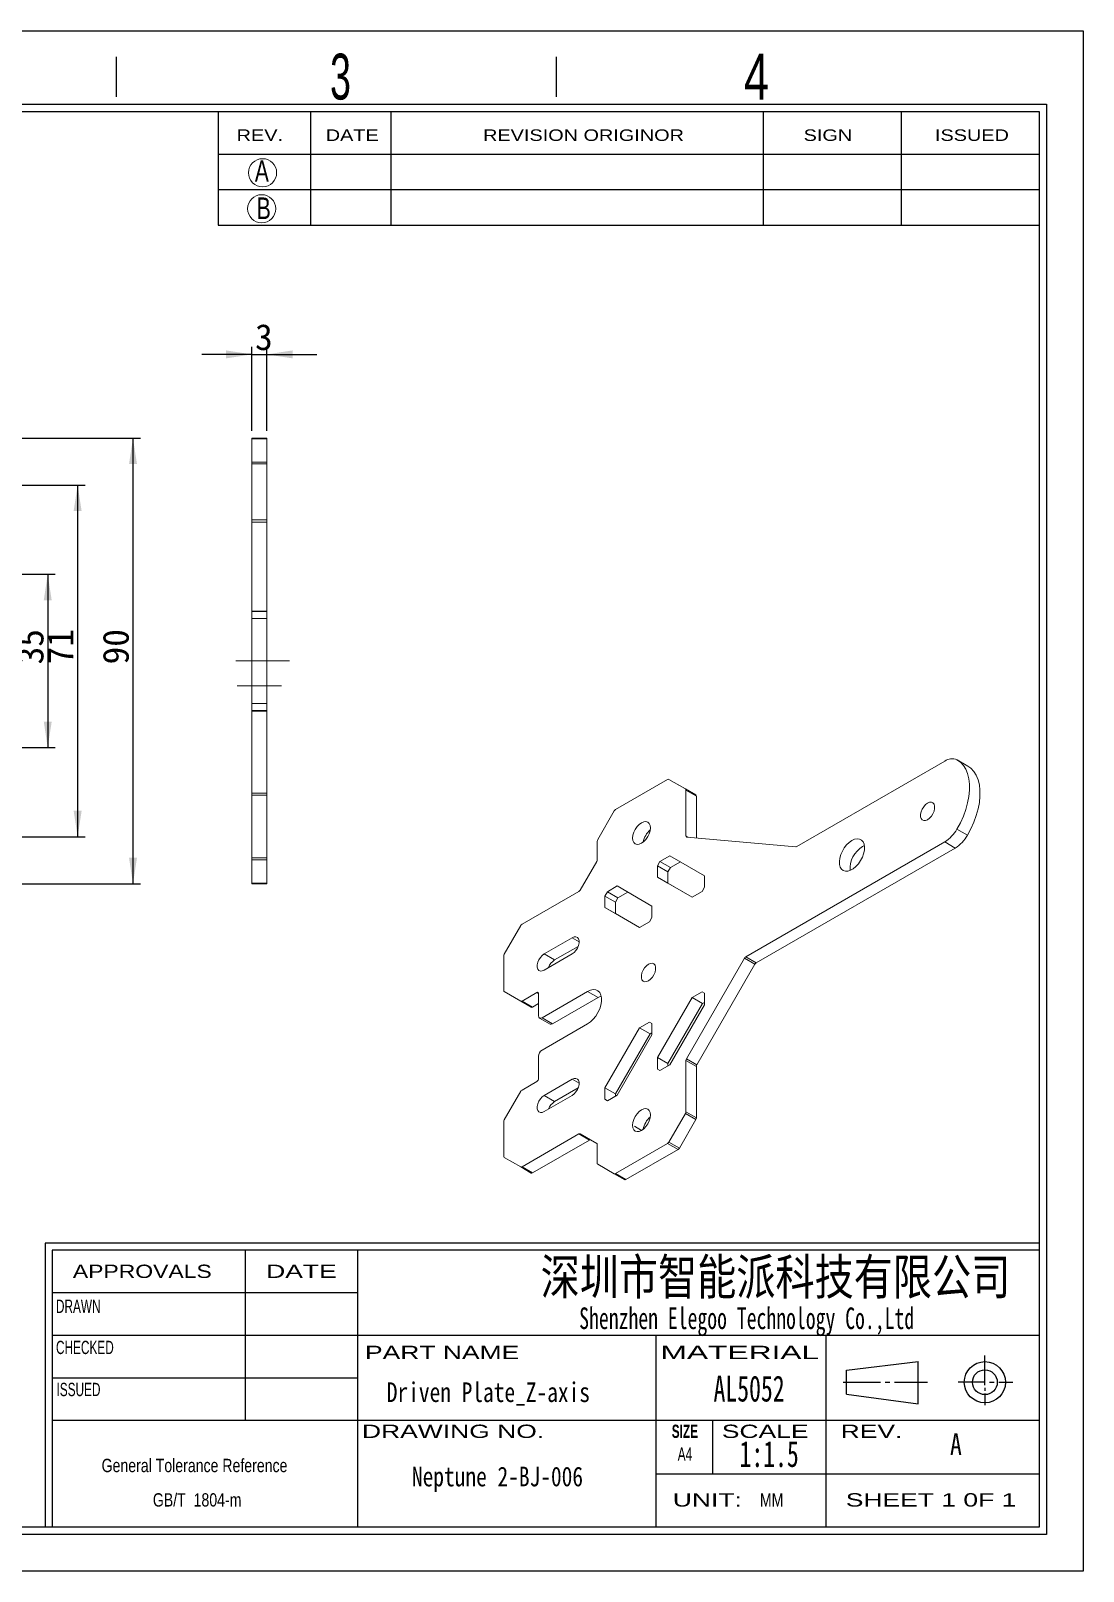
# Model space of a CAD drawing. Header units: millimetres. Extents: x 2 to 295, y 1 to 209.
# Drawn here: x 153.4 to 295.1, y 1.3 to 208.7 of the extents above; entities that cross this region are included whole.
import ezdxf

# ---------------------------------------------------------------- set-up
doc = ezdxf.new("R2010")
doc.units = ezdxf.units.MM
doc.linetypes.add('CENTER', pattern=[10.16, 6.35, -1.27, 1.27, -1.27])
doc.linetypes.add('CENTERX2', pattern=[20.32, 12.7, -2.54, 2.54, -2.54])
doc.layers.add('DIM', color=5, linetype='Continuous')
doc.layers.add('SLD-0', color=179, linetype='Continuous')
doc.layers.add('中心线', color=1, linetype='CENTER', lineweight=15)
doc.styles.add('SLDTEXTSTYLE0', font='SIMSUN.TTC', dxfattribs={"width": 0.67})
doc.styles.add('SLDTEXTSTYLE1', font='SIMSUN.TTC', dxfattribs={"width": 0.8})
doc.styles.add('SLDTEXTSTYLE10', font='ARIAL.TTF', dxfattribs={"width": 1.2324})
doc.styles.add('SLDTEXTSTYLE11', font='ARIAL.TTF', dxfattribs={"width": 1.7064})
doc.styles.add('SLDTEXTSTYLE12', font='SIMSUN.TTC', dxfattribs={"width": 0.8, "bigfont": 'bigfont'})
doc.styles.add('SLDTEXTSTYLE13', font='SIMKAI.TTF', dxfattribs={"width": 0.67})
doc.styles.add('SLDTEXTSTYLE14', font='SIMSUN.TTC')
doc.styles.add('SLDTEXTSTYLE3', font='SIMSUN.TTC', dxfattribs={"width": 0.8})
doc.styles.add('SLDTEXTSTYLE4', font='ARIAL.TTF', dxfattribs={"width": 0.63516})
doc.styles.add('SLDTEXTSTYLE5', font='GOTHIC.TTF', dxfattribs={"width": 0.7304})
doc.styles.add('SLDTEXTSTYLE6', font='GOTHIC.TTF', dxfattribs={"width": 0.61171})
doc.styles.add('SLDTEXTSTYLE7', font='ARIALBD.TTF', dxfattribs={"width": 0.63516})
doc.styles.add('SLDTEXTSTYLE8', font='ARIAL.TTF', dxfattribs={"width": 1.422})
doc.styles.add('SLDTEXTSTYLE9', font='ARIAL.TTF', dxfattribs={"width": 0.7584})
doc.dimstyles.new('SLDDIMSTYLE0', dxfattribs={"dimtxt": 3.5, "dimasz": 3.5, "dimexe": 0, "dimexo": 0.0625, "dimgap": 0.875, "dimtad": 2, "dimlfac": 1.5, "dimrnd": 1e-09, "dimzin": 12, "dimdsep": 46, "dimtxsty": 'SLDTEXTSTYLE0', "dimsah": 1, "dimcen": 0.09, "dimadec": 0, "dimazin": 3, "dimtfac": 1, "dimtofl": 0, "dimtmove": 0, "dimatfit": 3, "dimfxl": 0, "dimfrac": 2, "dimtolj": 1, "dimtzin": 12, "dimarcsym": 0})
doc.dimstyles.new('SLDDIMSTYLE1', dxfattribs={"dimtxt": 3.5, "dimasz": 3.5, "dimexe": 0, "dimexo": 0.0625, "dimgap": 0.875, "dimtad": 2, "dimlfac": 1.5, "dimrnd": 1e-09, "dimzin": 12, "dimdsep": 46, "dimtxsty": 'SLDTEXTSTYLE0', "dimsah": 1, "dimcen": 0.09, "dimadec": 0, "dimazin": 3, "dimtfac": 1, "dimtmove": 0, "dimatfit": 0, "dimfxl": 0, "dimfrac": 2, "dimtolj": 1, "dimtzin": 12, "dimarcsym": 0})

# ---------------------------------------------------------------- blocks, each defined once
blk = doc.blocks.new('SW_NOTE_2')
at = {"layer": 'SLD-0', "color": 0, "char_height": 1.7927, "attachment_point": 2, "style": 'SLDTEXTSTYLE9'}
for s, insert in [('General Tolerance Reference ', (13.02, 2.31)), (' GB/T  1804-m', (13.11, -2.32))]:
    blk.add_mtext(s, dxfattribs=dict(at, insert=insert))
blk = doc.blocks.new('_D_2')
at = {"layer": 'DIM'}
for p, q in [((111.83, 147.51), (160.72, 147.51)), ((159.72, 147.51), (159.72, 100.17)), ((108.47, 100.17), (160.72, 100.17))]:
    blk.add_line(p, q, dxfattribs=at)
for points in [[(159.72, 147.51), (159.18, 144.01), (160.26, 144.01)], [(159.72, 100.17), (160.26, 103.67), (159.18, 103.67)]]:
    blk.add_solid(points, dxfattribs=at)
at = {"layer": 'DIM', "insert": (155.65, 123.37), "char_height": 3.5, "attachment_point": 1, "rotation": 90, "style": 'SLDTEXTSTYLE14'}
blk.add_mtext('71', dxfattribs=at)
blk = doc.blocks.new('_D_3')
at = {"layer": 'DIM'}
for p, q in [((113.44, 153.84), (168.17, 153.84)), ((167.17, 153.84), (167.17, 93.84)), ((113.44, 93.84), (168.17, 93.84))]:
    blk.add_line(p, q, dxfattribs=at)
for points in [[(167.17, 153.84), (166.64, 150.34), (167.71, 150.34)], [(167.17, 93.84), (167.71, 97.34), (166.64, 97.34)]]:
    blk.add_solid(points, dxfattribs=at)
at = {"layer": 'DIM', "insert": (163.1, 123.37), "char_height": 3.5, "attachment_point": 1, "rotation": 90, "style": 'SLDTEXTSTYLE14'}
blk.add_mtext('90', dxfattribs=at)
blk = doc.blocks.new('_D_13')
at = {"layer": 'DIM'}
for p, q in [((127.35, 135.51), (156.69, 135.51)), ((155.69, 135.51), (155.69, 112.17)), ((127.35, 112.17), (156.69, 112.17))]:
    blk.add_line(p, q, dxfattribs=at)
for points in [[(155.69, 135.51), (155.16, 132.01), (156.23, 132.01)], [(155.69, 112.17), (156.23, 115.67), (155.16, 115.67)]]:
    blk.add_solid(points, dxfattribs=at)
at = {"layer": 'DIM', "insert": (151.62, 123.37), "char_height": 3.5, "attachment_point": 1, "rotation": 90, "style": 'SLDTEXTSTYLE14'}
blk.add_mtext('35', dxfattribs=at)
blk = doc.blocks.new('_D_14')
at = {"layer": 'DIM'}
for p, q in [((183.18, 154.84), (183.18, 166.11)), ((185.18, 154.84), (185.18, 166.11)), ((183.18, 165.11), (176.45, 165.11)), ((183.18, 165.11), (185.18, 165.11)), ((185.18, 165.11), (191.91, 165.11))]:
    blk.add_line(p, q, dxfattribs=at)
for points in [[(183.18, 165.11), (179.68, 165.65), (179.68, 164.57)], [(185.18, 165.11), (188.68, 164.57), (188.68, 165.65)]]:
    blk.add_solid(points, dxfattribs=at)
at = {"layer": 'DIM', "insert": (183.61, 169.19), "char_height": 3.5, "attachment_point": 1, "style": 'SLDTEXTSTYLE14'}
blk.add_mtext('3', dxfattribs=at)

msp = doc.modelspace()

# ---------------------------------------------------------------- linework, layer by layer
at = {"color": 7, "linetype": 'Continuous', "lineweight": 15}
for p, q in [((183.1801, 153.8408), (185.1801, 153.8408)), ((183.1801, 153.7432), (183.1801, 153.8408)), ((185.1801, 153.7432), (183.1801, 153.7432)), ((183.1801, 153.7432), (183.1801, 150.6051)), ((185.1801, 153.8408), (185.1801, 153.7432)), ((185.1801, 150.6051), (185.1801, 153.7432)), ((183.1801, 150.6051), (185.1801, 150.6051)), ((183.1801, 150.3694), (183.1801, 150.6051)), ((185.1801, 150.3694), (183.1801, 150.3694)), ((183.1801, 150.3694), (183.1801, 142.8309)), ((185.1801, 150.6051), (185.1801, 150.3694)), ((185.1801, 142.8309), (185.1801, 150.3694)), ((183.1801, 142.8309), (185.1801, 142.8309)), ((183.1801, 142.5422), (183.1801, 142.8309)), ((185.1801, 142.5422), (183.1801, 142.5422)), ((183.1801, 130.5522), (183.1801, 142.5422)), ((185.1801, 142.8309), (185.1801, 142.5422)), ((185.1801, 142.5422), (185.1801, 130.5522)), ((183.1801, 130.5522), (185.1801, 130.5522)), ((183.1801, 130.5075), (183.1801, 130.5522)), ((183.1801, 130.5075), (185.1801, 130.5075)), ((183.1801, 129.5551), (183.1801, 130.5075)), ((183.1801, 118.1265), (183.1801, 129.5551)), ((185.1801, 129.5551), (183.1801, 129.5551)), ((185.1801, 130.5522), (185.1801, 130.5075)), ((185.1801, 130.5075), (185.1801, 129.5551)), ((185.1801, 129.5551), (185.1801, 118.1265)), ((185.1801, 126.2408), (185.1801, 126.2408)), ((185.1801, 121.4411), (185.1801, 126.2406)), ((185.1801, 121.4408), (185.1801, 121.4408)), ((185.1801, 118.1265), (183.1801, 118.1265)), ((183.1801, 117.1742), (183.1801, 118.1265)), ((185.1801, 117.1742), (183.1801, 117.1742)), ((183.1801, 117.0765), (183.1801, 117.1742)), ((185.1801, 117.0765), (183.1801, 117.0765)), ((183.1801, 106.021), (183.1801, 117.0765)), ((185.1801, 118.1265), (185.1801, 117.1742)), ((185.1801, 117.1742), (185.1801, 117.0765)), ((185.1801, 117.0765), (185.1801, 106.021)), ((256.5301, 98.8533), (276.4612, 110.3592)), ((279.5657, 109.6944), (278.1515, 110.5108)), ((232.1263, 103.8179), (239.155, 107.8754)), ((239.3216, 107.8919), (241.5406, 106.6105)), ((240.7359, 107.0755), (239.3216, 107.8919)), ((183.1801, 106.021), (185.1801, 106.021)), ((183.1801, 105.7853), (183.1801, 106.021)), ((185.1801, 105.7853), (183.1801, 105.7853)), ((183.1801, 97.3122), (183.1801, 105.7853)), ((185.1801, 106.021), (185.1801, 105.7853)), ((185.1801, 105.7853), (185.1801, 97.3122)), ((242.9548, 105.7941), (240.7359, 107.0755)), ((241.5406, 106.6105), (242.9548, 105.7941)), ((241.6096, 106.4579), (241.6096, 100.3024)), ((243.0238, 105.6415), (241.6096, 106.4579)), ((243.0238, 100.0188), (243.0238, 105.6415)), ((231.9597, 103.6419), (229.7407, 99.7986)), ((229.6717, 99.5663), (229.6717, 97.07)), ((256.4123, 98.8217), (241.7275, 100.1347)), ((279.525, 100.3855), (278.1108, 101.2019)), ((239.4534, 97.6228), (238.1201, 96.8531)), ((244.1201, 94.9279), (239.4534, 97.6228)), ((249.6628, 84.0016), (276.4612, 99.472)), ((277.8754, 98.6556), (251.077, 83.1852)), ((265.4108, 98.8631), (265.4109, 98.8631)), ((265.6497, 98.9776), (265.4109, 98.8631)), ((277.8754, 98.6556), (276.4612, 99.472)), ((183.1801, 97.3122), (185.1801, 97.3122)), ((183.1801, 97.0765), (183.1801, 97.3122)), ((185.1801, 97.0765), (183.1801, 97.0765)), ((183.1801, 97.0765), (183.1801, 93.9385)), ((185.1801, 97.3122), (185.1801, 97.0765)), ((185.1801, 93.9385), (185.1801, 97.0765)), ((229.6027, 96.8376), (227.3837, 92.9943)), ((238.1201, 96.8531), (237.7868, 96.2757)), ((237.7868, 96.2757), (237.7868, 94.736)), ((239.201, 95.4593), (237.7868, 96.2757)), ((239.5343, 96.0367), (238.1201, 96.8531)), ((239.5343, 96.0367), (239.201, 95.4593)), ((239.201, 95.4593), (239.201, 93.9196)), ((240.8674, 96.8063), (239.5343, 96.0367)), ((183.1801, 93.9385), (185.1801, 93.9385)), ((183.1801, 93.8408), (183.1801, 93.9385)), ((185.1801, 93.8408), (183.1801, 93.8408)), ((185.1801, 93.9385), (185.1801, 93.8408)), ((232.3824, 93.5407), (231.049, 92.771)), ((237.049, 90.8459), (232.3824, 93.5407)), ((237.7868, 94.736), (242.4534, 92.0411)), ((239.201, 93.9196), (237.7868, 94.736)), ((239.201, 93.9196), (242.4537, 92.0413)), ((243.7868, 92.8109), (244.1201, 93.3882)), ((244.1201, 93.3882), (244.1201, 94.9279)), ((227.217, 92.8184), (219.5512, 88.393)), ((231.049, 92.771), (230.7157, 92.1937)), ((230.7157, 92.1937), (230.7157, 90.654)), ((232.1299, 91.3773), (230.7157, 92.1937)), ((232.4632, 91.9546), (231.049, 92.771)), ((232.4632, 91.9546), (232.1299, 91.3773)), ((232.1299, 91.3773), (232.1299, 89.8376)), ((233.7964, 92.7242), (232.4632, 91.9546)), ((242.4534, 92.0411), (243.7868, 92.8109)), ((230.7157, 90.654), (235.3824, 87.9591)), ((232.1299, 89.8376), (230.7157, 90.654)), ((232.1299, 89.8376), (235.3826, 87.9592)), ((236.7157, 88.7288), (237.049, 89.3062)), ((237.049, 89.3062), (237.049, 90.8459)), ((219.3846, 88.2171), (217.1656, 84.3737)), ((235.3824, 87.9591), (236.7157, 88.7288)), ((226.2984, 86.5723), (222.5272, 84.3952)), ((227.115, 85.4109), (223.9414, 83.5788)), ((217.0966, 84.1414), (217.0966, 79.4677)), ((223.9414, 83.5788), (222.5272, 84.3952)), ((222.5272, 82.2177), (226.2984, 84.3948)), ((241.6787, 70.2855), (249.4961, 83.8257)), ((250.9103, 83.0093), (243.0929, 69.4691)), ((250.9103, 83.0093), (249.4961, 83.8257)), ((249.6628, 84.0016), (251.077, 83.1852)), ((217.1656, 79.3151), (219.3846, 78.0337)), ((221.5372, 79.1966), (219.5512, 78.0502)), ((221.7729, 76.0665), (221.7729, 79.0605)), ((228.3726, 79.3321), (222.2443, 75.7943)), ((229.7868, 78.5157), (228.3726, 79.3321)), ((243.7868, 79.2953), (242.4534, 78.5255)), ((244.1201, 79.1028), (243.7868, 79.2953)), ((244.1201, 77.5631), (244.1201, 79.1028)), ((220.7988, 77.2173), (219.3846, 78.0337)), ((219.5512, 78.0502), (220.9655, 77.2338)), ((221.7729, 77.6999), (220.9655, 77.2338)), ((229.7868, 78.5157), (223.6585, 74.9779)), ((242.4534, 78.5255), (237.7868, 70.4426)), ((243.8676, 77.7091), (239.201, 69.6262)), ((239.4534, 69.4802), (244.1201, 77.5631)), ((243.8676, 77.7091), (242.4534, 78.5255)), ((244.1201, 77.8549), (243.8676, 77.7091)), ((221.911, 75.7613), (223.3252, 74.9449)), ((222.2443, 75.7943), (223.6585, 74.9779)), ((222.2443, 71.4394), (228.3726, 74.9772)), ((236.7157, 75.2132), (235.3824, 74.4435)), ((237.049, 75.0207), (236.7157, 75.2132)), ((237.049, 73.481), (237.049, 75.0207)), ((235.3824, 74.4435), (230.7157, 66.3606)), ((236.7966, 73.6271), (232.1299, 65.5442)), ((232.3824, 65.3981), (237.049, 73.481)), ((236.7966, 73.6271), (235.3824, 74.4435)), ((237.049, 73.7728), (236.7966, 73.6271)), ((221.7729, 67.629), (221.7729, 70.6229)), ((237.7868, 70.4426), (237.7868, 68.903)), ((239.201, 69.6262), (237.7868, 70.4426)), ((237.7868, 68.903), (238.1201, 68.7105)), ((238.1202, 68.7105), (237.7868, 68.903)), ((238.1201, 68.7105), (239.4534, 69.4802)), ((239.201, 69.6262), (239.201, 69.3344)), ((241.6096, 63.1345), (241.6096, 70.0531)), ((243.0238, 69.2367), (241.6096, 70.0531)), ((241.6787, 70.2855), (243.0929, 69.4691)), ((243.0238, 69.2367), (243.0238, 62.3181)), ((219.5512, 66.0742), (221.5372, 67.2207)), ((226.2984, 67.5197), (222.5272, 65.3426)), ((219.3846, 65.8983), (217.1656, 62.055)), ((223.9414, 64.5262), (222.5272, 65.3426)), ((222.5272, 63.1651), (226.2984, 65.3422)), ((227.115, 66.3583), (223.9414, 64.5262)), ((230.7157, 66.3606), (230.7157, 64.8209)), ((232.1299, 65.5442), (230.7157, 66.3606)), ((230.7157, 64.8209), (231.049, 64.6284)), ((231.0491, 64.6284), (230.7157, 64.8209)), ((231.049, 64.6284), (232.3824, 65.3981)), ((232.1299, 65.5442), (232.1299, 65.2524)), ((241.5406, 62.9022), (239.3216, 59.0589)), ((242.9548, 62.0858), (241.5406, 62.9022)), ((241.6096, 63.1345), (243.0238, 62.3181)), ((217.0966, 61.8226), (217.0966, 57.1489)), ((219.5512, 55.7314), (227.217, 60.1567)), ((228.6312, 59.3403), (227.217, 60.1567)), ((227.3837, 60.1732), (229.6027, 58.8918)), ((240.7359, 58.2425), (242.9548, 62.0858)), ((228.6312, 59.3403), (220.9655, 54.915)), ((229.6717, 58.7392), (229.6717, 56.2429)), ((232.1263, 54.8254), (239.155, 58.883)), ((240.5692, 58.0666), (233.5406, 54.009)), ((240.5692, 58.0666), (239.155, 58.883)), ((239.3216, 59.0589), (240.7359, 58.2425)), ((217.1656, 56.9963), (219.3846, 55.7149)), ((229.7407, 56.0903), (231.9597, 54.8089)), ((220.7988, 54.8985), (219.3846, 55.7149)), ((219.5512, 55.7314), (220.9655, 54.915)), ((233.3739, 53.9925), (231.9597, 54.8089)), ((232.1263, 54.8254), (233.5406, 54.009))]:
    msp.add_line(p, q, dxfattribs=at)
at = {"color": 8, "linetype": 'Continuous', "lineweight": 15}
for p, q in [((241.6096, 100.3024), (241.9317, 100.1165)), ((227.2412, 86.028), (226.2984, 86.5723)), ((221.7729, 79.0606), (221.5372, 79.1966)), ((227.2412, 66.9754), (226.2984, 67.5197)), ((235.6418, 60.6382), (234.6753, 61.1962))]:
    msp.add_line(p, q, dxfattribs=at)
at = {"color": 7, "linetype": 'Continuous', "lineweight": 15, "flags": 128}
for points in [[(278.1108, 101.2019), (278.5745, 102.0627), (278.972, 102.9463), (279.2975, 103.8393), (279.5459, 104.7285), (279.7136, 105.6006), (279.7981, 106.4424), (279.7981, 107.2415), (279.7136, 107.9858), (279.5459, 108.6642), (279.2975, 109.2666), (278.972, 109.7839), (278.5745, 110.2085), (278.1108, 110.5338)], [(279.5657, 109.6944), (279.9887, 109.392), (280.3863, 108.9675), (280.7117, 108.4502), (280.9601, 107.8478), (281.1278, 107.1694), (281.2123, 106.4251), (281.2123, 105.626), (281.1278, 104.7842), (280.9601, 103.9121), (280.7117, 103.0229), (280.3863, 102.1299), (279.9887, 101.2463), (279.525, 100.3855)], [(274.1518, 104.6984), (273.8795, 104.496), (273.6293, 104.2196), (273.4215, 103.8916), (273.2728, 103.5385), (273.1953, 103.189), (273.1953, 102.8714), (273.2728, 102.6114), (273.4215, 102.43), (273.6293, 102.342), (273.8795, 102.3545), (274.1518, 102.4665), (274.4241, 102.6689), (274.6743, 102.9453), (274.8822, 103.2733), (275.0309, 103.6263), (275.1084, 103.9758), (275.1084, 104.2934), (275.0309, 104.5535), (274.8822, 104.7348), (274.6743, 104.8228), (274.4241, 104.8103), (274.1518, 104.6984)], [(235.6417, 102.0639), (235.9528, 102.1962), (236.2427, 102.2249), (236.4916, 102.148), (236.6827, 101.9708), (236.8028, 101.7054), (236.8437, 101.3697), (236.8028, 100.9868), (236.6827, 100.5827), (236.4916, 100.1849), (236.2427, 99.8206), (235.9528, 99.5146), (235.6417, 99.2877), (235.3305, 99.1554), (235.0406, 99.1267), (234.7916, 99.2035), (234.6006, 99.3807), (234.4805, 99.6462), (234.4396, 99.9818), (234.4805, 100.3648), (234.6006, 100.7689), (234.7916, 101.1666), (235.0406, 101.531), (235.3305, 101.837), (235.6417, 102.0639)], [(263.9731, 99.6661), (263.6082, 99.4096), (263.2605, 99.0736), (262.946, 98.6736), (262.6796, 98.2284), (262.4737, 97.7587), (262.3379, 97.2867), (262.2785, 96.8342), (262.2984, 96.4225), (262.3965, 96.0709), (262.5684, 95.7957), (262.806, 95.6099), (263.0981, 95.5221), (263.4312, 95.5364), (263.7896, 95.6522), (264.1565, 95.8641), (264.5149, 96.1621), (264.848, 96.5323), (265.1401, 96.9574), (265.3777, 97.4175), (265.5496, 97.8911), (265.6478, 98.3561), (265.6676, 98.7907), (265.6083, 99.1746), (265.4724, 99.4899), (265.2665, 99.7217), (265.0001, 99.8593), (264.6856, 99.8963), (264.3379, 99.8308), (263.9731, 99.6661)], [(226.2984, 84.3948), (226.564, 84.5923), (226.8081, 84.8619), (227.0109, 85.1819), (227.156, 85.5264), (227.2316, 85.8673), (227.2316, 86.1772), (227.156, 86.4309), (227.0109, 86.6079), (226.8081, 86.6937), (226.564, 86.6815), (226.2984, 86.5723)], [(222.5272, 84.3952), (222.2616, 84.1978), (222.0174, 83.9281), (221.8146, 83.6081), (221.6696, 83.2637), (221.594, 82.9227), (221.594, 82.6128), (221.6696, 82.3591), (221.8146, 82.1822), (222.0174, 82.0963), (222.2616, 82.1085), (222.5272, 82.2177)], [(236.5809, 83.0091), (236.3086, 82.8067), (236.0584, 82.5304), (235.8505, 82.2024), (235.7018, 81.8493), (235.6243, 81.4998), (235.6243, 81.1822), (235.7018, 80.9221), (235.8505, 80.7408), (236.0584, 80.6528), (236.3086, 80.6653), (236.5809, 80.7772), (236.8531, 80.9796), (237.1033, 81.256), (237.3112, 81.584), (237.4599, 81.9371), (237.5374, 82.2866), (237.5374, 82.6042), (237.4599, 82.8642), (237.3112, 83.0456), (237.1033, 83.1336), (236.8531, 83.1211), (236.5809, 83.0091)], [(228.3726, 74.9772), (228.7646, 75.2511), (229.1395, 75.6082), (229.4809, 76.0329), (229.7739, 76.5066), (230.0056, 77.0086), (230.1659, 77.517), (230.2479, 78.0096), (230.2479, 78.4648), (230.1659, 78.8628), (230.0056, 79.1861), (229.7739, 79.4206), (229.4809, 79.5561), (229.1395, 79.5866), (228.7646, 79.5108), (228.3726, 79.3321)], [(230.21, 78.7044), (230.1788, 78.6944), (229.7868, 78.5157)], [(226.2984, 65.3422), (226.564, 65.5397), (226.8081, 65.8093), (227.0109, 66.1293), (227.156, 66.4738), (227.2316, 66.8147), (227.2316, 67.1246), (227.156, 67.3783), (227.0109, 67.5552), (226.8081, 67.6411), (226.564, 67.6289), (226.2984, 67.5197)], [(222.5272, 65.3426), (222.2616, 65.1451), (222.0174, 64.8755), (221.8146, 64.5555), (221.6696, 64.211), (221.594, 63.8701), (221.594, 63.5602), (221.6696, 63.3065), (221.8146, 63.1296), (222.0174, 63.0437), (222.2616, 63.0559), (222.5272, 63.1651)], [(235.6417, 63.4143), (235.3305, 63.1874), (235.0406, 62.8814), (234.7916, 62.517), (234.6006, 62.1193), (234.4805, 61.7152), (234.4396, 61.3322), (234.4805, 60.9966), (234.6006, 60.7311), (234.7916, 60.5539), (235.0406, 60.4771), (235.3305, 60.5058), (235.6417, 60.6381), (235.9528, 60.865), (236.2427, 61.171), (236.4916, 61.5353), (236.6827, 61.9331), (236.8028, 62.3372), (236.8437, 62.7201), (236.8028, 63.0558), (236.6827, 63.3212), (236.4916, 63.4984), (236.2427, 63.5753), (235.9528, 63.5466), (235.6417, 63.4143)]]:
    msp.add_lwpolyline(points, dxfattribs=at)
at = {"color": 7, "linetype": 'Continuous', "lineweight": 15}
for centre, radius, start, end in [((277.4408, 108.9845), 1.688, 66.613218, 125.472035), ((239.2526, 107.7391), 0.1676, 65.682017, 125.620899), ((241.4427, 106.4743), 0.1677, 354.380009, 54.302324), ((242.857, 105.6579), 0.1677, 354.380009, 54.302324), ((232.3809, 103.4098), 0.4809, 121.954939, 151.143654), ((230.1523, 99.5499), 0.4809, 148.856211, 178.043204), ((238.5368, 99.0044), 2.697, 129.523637, 170.481781), ((241.7543, 100.2788), 0.1466, 170.746282, 259.45406), ((273.9267, 103.5402), 4.7931, 301.923127, 330.801302), ((275.3409, 102.7238), 4.7931, 301.923127, 330.801302), ((256.4207, 99.026), 0.2045, 267.641443, 302.35106), ((267.2658, 95.8233), 3.5611, 121.393528, 183.29312), ((229.191, 97.0864), 0.4809, 328.856118, 358.043297), ((226.9625, 93.2264), 0.4809, 301.954702, 331.143912), ((219.8058, 87.985), 0.4809, 121.95519, 151.143424), ((217.5773, 84.125), 0.4809, 148.856243, 178.04324), ((225.0559, 81.8468), 2.0596, 122.761359, 159.659223), ((249.9173, 83.5936), 0.4809, 121.955025, 151.143918), ((251.3315, 82.7772), 0.4809, 121.955025, 151.143918), ((217.2635, 79.4512), 0.1677, 174.380207, 234.30227), ((221.6292, 79.0838), 0.1456, 350.786118, 129.204609), ((219.4536, 78.1865), 0.1677, 245.687143, 305.617327), ((220.8678, 77.37), 0.1677, 245.687143, 305.617327), ((222.0603, 76.0199), 0.2911, 170.785683, 309.203935), ((223.4633, 75.2505), 0.3353, 245.693888, 305.617743), ((222.7964, 70.5764), 1.0245, 122.605096, 177.394781), ((242.0903, 70.0367), 0.481, 148.856744, 178.042603), ((243.5045, 69.2203), 0.481, 148.856744, 178.042603), ((221.2612, 67.6522), 0.5123, 302.605074, 357.394433), ((219.8058, 65.6662), 0.4809, 121.955354, 151.14293), ((225.0559, 62.7942), 2.0596, 122.761364, 159.659274), ((238.5369, 60.3548), 2.697, 129.523856, 170.481562), ((241.129, 63.151), 0.481, 328.856744, 358.042603), ((242.5432, 62.3346), 0.481, 328.856744, 358.042603), ((217.5772, 61.8062), 0.4809, 148.856048, 178.043298), ((227.3147, 60.0205), 0.1677, 65.685068, 125.619402), ((228.7299, 59.2012), 0.1705, 68.781939, 125.345184), ((229.5048, 58.7557), 0.1677, 354.379029, 54.303448), ((238.9005, 59.2909), 0.4809, 301.95473, 331.145306), ((240.3147, 58.4745), 0.4809, 301.95473, 331.145306), ((217.2635, 57.1325), 0.1677, 174.381274, 234.301202), ((229.8386, 56.2265), 0.1677, 174.381274, 234.301202), ((219.4536, 55.8677), 0.1677, 245.689218, 305.615253), ((220.8678, 55.0513), 0.1677, 245.689218, 305.615253), ((232.0287, 54.9617), 0.1677, 245.689218, 305.615253), ((233.4429, 54.1453), 0.1677, 245.689218, 305.615253)]:
    msp.add_arc(centre, radius, start, end, dxfattribs=at)
at = {"layer": 'SLD-0'}
for p, q in [((1.812, 208.6737), (295.1066, 208.6737)), ((295.1066, 208.6737), (295.1066, 1.2938)), ((12.6748, 197.811), (289.1814, 197.811)), ((252.0174, 197.811), (252.0174, 182.5137)), ((270.5994, 197.811), (270.5994, 182.5137)), ((289.1814, 197.811), (289.1814, 7.2189)), ((289.1814, 7.2189), (12.6748, 7.2189)), ((295.1066, 1.2938), (1.812, 1.2938))]:
    msp.add_line(p, q, dxfattribs=at)
at = {"layer": 'SLD-0', "color": 6, "linetype": 'Continuous'}
for p, q in [((164.9525, 199.786), (164.9525, 205.1695)), ((224.2039, 199.786), (224.2039, 205.1695)), ((11.6873, 198.7985), (290.1689, 198.7985)), ((290.1689, 198.7985), (290.1689, 6.2314)), ((290.1689, 6.2314), (11.6873, 6.2314))]:
    msp.add_line(p, q, dxfattribs=at)
at = {"layer": 'SLD-0', "color": 179, "linetype": 'Continuous'}
for p, q in [((178.6588, 197.811), (178.6588, 182.5137)), ((191.0502, 197.811), (191.0502, 182.5137)), ((201.8863, 197.811), (201.8863, 182.5137)), ((178.6588, 192.0745), (289.1814, 192.0745)), ((178.6588, 187.2941), (289.1814, 187.2941)), ((178.6588, 182.5137), (289.1814, 182.5137)), ((289.1814, 45.4622), (155.3299, 45.4622)), ((155.3299, 45.4622), (155.3299, 7.2189)), ((289.1814, 44.5061), (156.286, 44.5061)), ((156.286, 44.5061), (156.286, 7.2189)), ((182.2808, 44.5061), (182.2808, 21.5602)), ((197.3975, 44.5061), (197.3975, 7.2189)), ((197.3975, 38.7696), (156.286, 38.7696)), ((289.1814, 33.0331), (156.286, 33.0331)), ((237.553, 33.0331), (237.553, 7.2189)), ((260.499, 7.2189), (260.499, 33.0331)), ((263.2552, 28.3538), (272.8879, 29.5382)), ((272.8879, 23.8461), (272.8879, 29.5382)), ((281.8693, 26.3495), (281.8693, 30.3163)), ((197.3975, 27.2966), (156.286, 27.2966)), ((263.2552, 25.1064), (263.2552, 28.3538)), ((262.7856, 26.7328), (267.8301, 26.7328)), ((263.2552, 25.1064), (272.8879, 23.8461)), ((268.4607, 26.7328), (269.0912, 26.7328)), ((269.7218, 26.7328), (274.1357, 26.7328)), ((281.8693, 26.7328), (278.2684, 26.7328)), ((281.8693, 25.9663), (281.8693, 25.5831)), ((281.8693, 25.1998), (281.8693, 23.6668)), ((282.4999, 26.7328), (283.1304, 26.7328)), ((283.761, 26.7328), (285.6527, 26.7328)), ((289.1814, 21.5602), (156.286, 21.5602)), ((245.2016, 21.5602), (245.2016, 14.3895)), ((237.553, 14.3895), (289.1814, 14.3895))]:
    msp.add_line(p, q, dxfattribs=at)
at = {"layer": 'SLD-0', "lineweight": 0}
for centre in [(184.6221, 189.5636), (184.4994, 184.7149)]:
    msp.add_circle(centre, 1.8944, dxfattribs=at)
at = {"layer": 'SLD-0', "color": 179, "linetype": 'Continuous'}
for radius in [2.7714, 1.669]:
    msp.add_circle((281.8693, 26.7328), radius, dxfattribs=at)
at = {"layer": '中心线', "linetype": 'CENTERX2', "lineweight": 0, "ltscale": 1.333333}
for p, q in [((188.2564, 123.8408), (181.0275, 123.8408)), ((187.1801, 120.5075), (181.1801, 120.5075))]:
    msp.add_line(p, q, dxfattribs=at)

# ---------------------------------------------------------------- block references
at = {"layer": 'SLD-0', "color": 179}
msp.add_blockref('SW_NOTE_2', (162.4379, 14.1109), dxfattribs=at)

# ---------------------------------------------------------------- texts
at = {"color": 7, "linetype": 'Continuous', "lineweight": 0, "char_height": 3.5, "attachment_point": 1, "style": 'SLDTEXTSTYLE0'}
for s, insert in [('AL5052', (245.3376, 27.6309)), ('1:1.5', (248.8385, 18.8298))]:
    msp.add_mtext(s, dxfattribs=dict(at, insert=insert))
at = {"layer": 'SLD-0'}
for s, insert, char_height, attachment_point, style in [('3', (193.7066, 205.5931), 6.172, 1, 'SLDTEXTSTYLE6'), ('4', (249.4405, 205.5869), 6.172, 1, 'SLDTEXTSTYLE5'), ('A', (183.5778, 191.2522), 2.9034, 1, 'SLDTEXTSTYLE5'), ('B', (183.8319, 186.2372), 2.9034, 1, 'SLDTEXTSTYLE5'), ('\\M+1905B圳\\M+18E73\\M+19271\\M+1945C\\M+19468\\M+189C8\\M+18B5A\\M+1974C\\M+18CC0\\M+18CF6\\M+18E69', (253.6756, 43.3374), 4.82808, 2, 'SLDTEXTSTYLE12'), ('Driven Plate_Z-axis', (215.0232, 26.7157), 2.645833, 2, 'SLDTEXTSTYLE1'), ('A', (277.1784, 19.8537), 2.9104, 1, 'SLDTEXTSTYLE3'), ('Neptune 2-BJ-006', (216.2487, 15.3624), 2.645833, 2, 'SLDTEXTSTYLE1')]:
    msp.add_mtext(s, dxfattribs=dict(at, insert=insert, char_height=char_height, attachment_point=attachment_point, style=style))
at = {"layer": 'SLD-0', "color": 179}
for s, insert, char_height, attachment_point, style in [('REV.', (181.1288, 195.4001), 1.55363, 1, 'SLDTEXTSTYLE10'), ('DATE', (193.1265, 195.4001), 1.55363, 1, 'SLDTEXTSTYLE10'), ('REVISION ORIGINOR', (214.3082, 195.4001), 1.553633, 1, 'SLDTEXTSTYLE10'), ('SIGN', (257.4664, 195.4001), 1.55363, 1, 'SLDTEXTSTYLE10'), ('ISSUED', (275.1481, 195.4001), 1.55363, 1, 'SLDTEXTSTYLE10'), ('APPROVALS', (168.4266, 42.5627), 1.79265, 2, 'SLDTEXTSTYLE10'), ('DATE', (189.8496, 42.5627), 1.79265, 2, 'SLDTEXTSTYLE8'), ('DRAWN', (159.8036, 37.8529), 1.79265, 2, 'SLDTEXTSTYLE4'), ('Shenzhen Elegoo Technology Co.,Ltd', (249.7983, 36.7996), 2.910417, 2, 'SLDTEXTSTYLE13'), ('CHECKED', (160.6957, 32.3147), 1.79265, 2, 'SLDTEXTSTYLE4'), ('PART NAME', (208.7939, 31.6454), 1.79265, 2, 'SLDTEXTSTYLE8'), ('MATERIAL', (248.8802, 31.6454), 1.79265, 2, 'SLDTEXTSTYLE11'), ('ISSUED', (159.837, 26.6544), 1.79265, 2, 'SLDTEXTSTYLE4'), ('DRAWING NO.', (210.268, 21.0216), 1.792654, 2, 'SLDTEXTSTYLE8'), ('SIZE', (241.4789, 21.0216), 1.79265, 2, 'SLDTEXTSTYLE7'), ('SCALE', (252.2889, 21.0216), 1.79265, 2, 'SLDTEXTSTYLE8'), ('REV.', (266.6102, 21.0216), 1.79265, 2, 'SLDTEXTSTYLE8'), ('A4', (241.4898, 17.9531), 1.79265, 2, 'SLDTEXTSTYLE4'), ('UNIT:', (244.4987, 11.7907), 1.79265, 2, 'SLDTEXTSTYLE8'), ('MM', (253.1609, 11.7907), 1.79265, 2, 'SLDTEXTSTYLE9'), ('SHEET 1 0F 1', (274.62, 11.7907), 1.792654, 2, 'SLDTEXTSTYLE8')]:
    msp.add_mtext(s, dxfattribs=dict(at, insert=insert, char_height=char_height, attachment_point=attachment_point, style=style))

# ---------------------------------------------------------------- dimensions: what is measured, and where the dimension line sits
at = {"layer": 'DIM'}
dim = msp.add_linear_dim(base=(185.1801, 165.113), p1=(183.1801, 153.8408), p2=(185.1801, 153.8408), dimstyle='SLDDIMSTYLE1', dxfattribs=at)
dim.commit()
dim.dimension.update_dxf_attribs({"geometry": '_D_14', "text_midpoint": (184.2932, 165.113), "dimtype": 160})
for base, p1, p2, picture, middle in [((167.174, 93.8408), (112.4388, 153.8408), (112.4388, 93.8408), '_D_3', (167.174, 124.7309)), ((159.7223, 100.1742), (110.8341, 147.5075), (107.4674, 100.1742), '_D_2', (159.7223, 124.7309)), ((155.6941, 112.1742), (126.3474, 135.5075), (126.3474, 112.1742), '_D_13', (155.6941, 124.7309))]:
    dim = msp.add_linear_dim(base=base, p1=p1, p2=p2, angle=90, dimstyle='SLDDIMSTYLE0', dxfattribs=at)
    dim.commit()
    dim.dimension.update_dxf_attribs({"geometry": picture, "text_midpoint": middle, "dimtype": 160})

doc.saveas('drawing.dxf')
